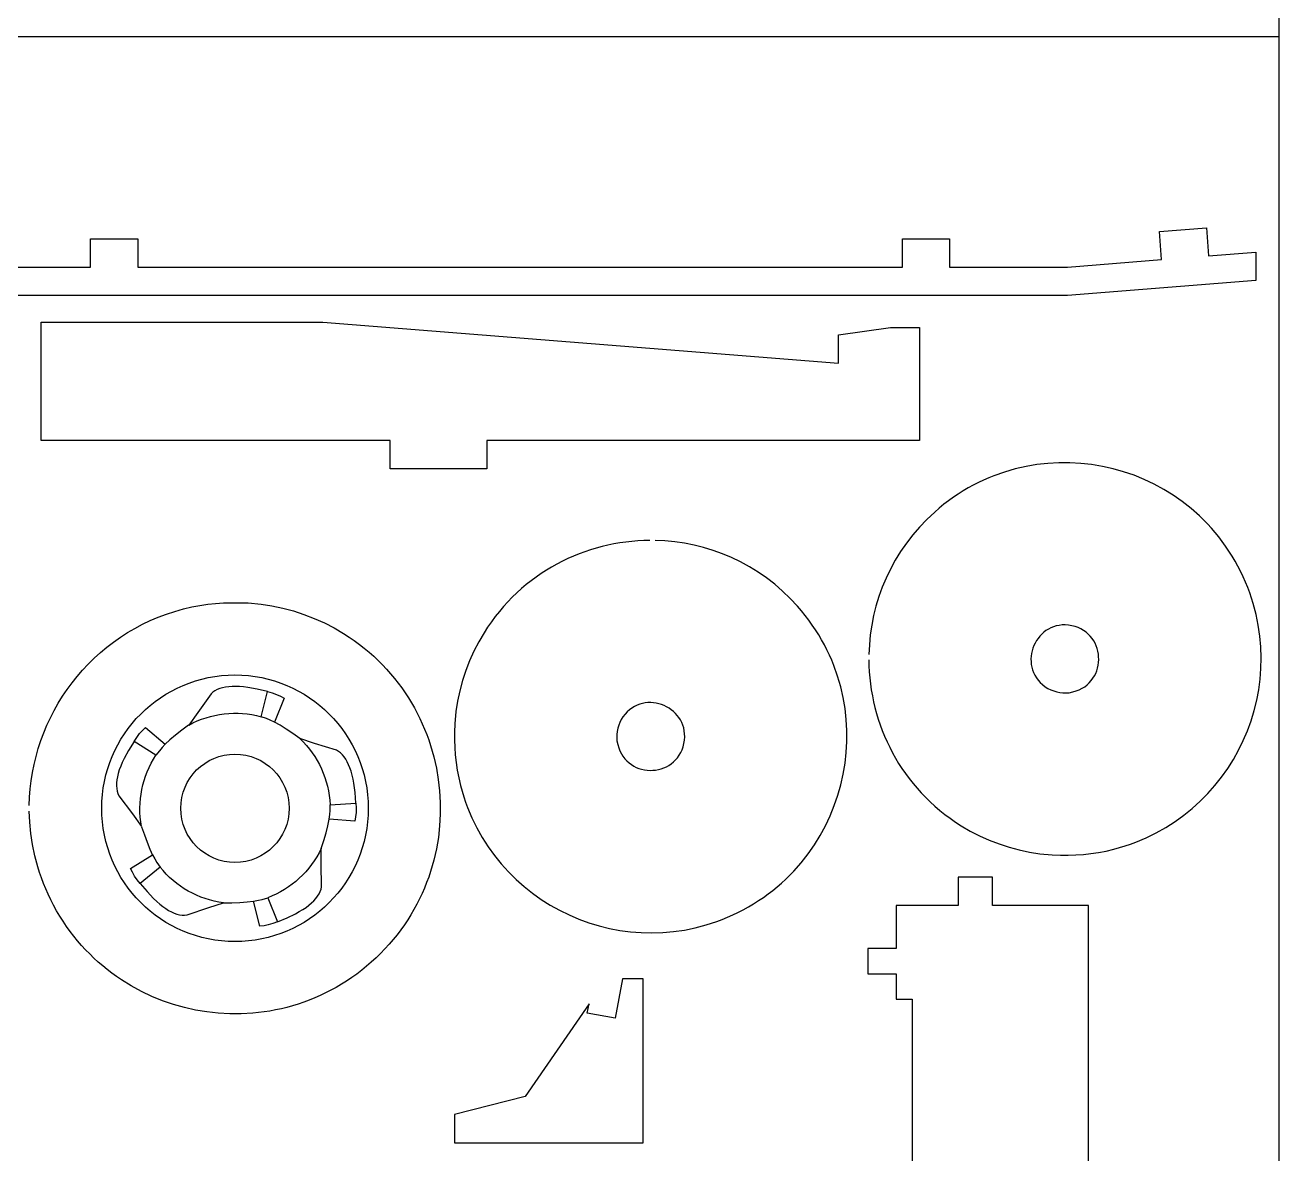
# Model space of a CAD drawing. Extents: x 279 to 859, y 491 to 871.
# Drawn here: x 744.2 to 858.6, y 579.2 to 682.1 of the extents above; entities that cross this region are included whole.
import ezdxf

# ---------------------------------------------------------------- set-up
doc = ezdxf.new("R2010")
doc.units = 0
doc.layers.get('0').update_dxf_attribs({"linetype": 'CONTINUOUS'})

msp = doc.modelspace()

# ---------------------------------------------------------------- linework, layer by layer
at = {"color": 7}
for p, q in [((858.559376, 871.005032), (858.559376, 491.005032)), ((858.559376, 681.005032), (278.559376, 681.005032))]:
    msp.add_line(p, q, dxfattribs=at)
at = {"color": 3}
for p, q in [((847.660514, 663.268607), (851.947114, 663.609107)), ((847.864914, 660.696507), (847.660514, 663.268607)), ((851.947114, 663.609107), (852.151514, 661.037007)), ((750.185614, 660.013107), (750.185614, 662.593407)), ((750.185614, 662.593407), (754.485714, 662.593407)), ((754.485714, 662.593407), (754.485714, 660.013107)), ((824.222914, 660.013107), (824.222914, 662.593407)), ((824.222914, 662.593407), (828.523014, 662.593407)), ((828.523014, 662.593407), (828.523014, 660.013107)), ((852.151514, 661.037007), (856.465214, 661.379807)), ((856.465214, 661.379807), (856.465214, 658.799707)), ((739.500614, 660.013107), (750.185614, 660.013107)), ((754.485714, 660.013107), (824.222914, 660.013107)), ((828.523014, 660.013107), (839.264414, 660.013107)), ((839.264414, 660.013107), (847.864914, 660.696507)), ((856.465214, 658.799707), (839.264414, 657.433107)), ((839.264414, 657.433107), (739.500614, 657.433107)), ((745.682591, 644.200015), (745.682591, 654.998015)), ((745.682591, 654.998015), (771.359891, 654.998015)), ((771.359891, 654.998015), (818.392291, 651.243415)), ((818.396291, 653.831115), (823.130991, 654.519215)), ((823.130991, 654.519215), (825.774691, 654.519215)), ((825.774691, 654.519215), (825.774691, 644.200015)), ((818.392291, 651.243415), (818.396291, 653.831115)), ((777.521091, 644.199815), (745.682591, 644.200015)), ((777.520991, 641.620115), (777.521091, 644.199815)), ((786.314491, 644.199815), (786.314391, 641.620115)), ((825.774691, 644.200015), (786.314491, 644.199815)), ((786.314391, 641.620115), (777.520991, 641.620115)), ((834.509836, 641.618502), (833.532397, 641.334635)), ((835.496874, 641.844608), (834.509836, 641.618502)), ((836.491002, 642.01345), (835.496874, 641.844608)), ((837.489711, 642.125527), (836.491002, 642.01345)), ((838.490493, 642.181337), (837.489711, 642.125527)), ((839.490839, 642.181379), (838.490493, 642.181337)), ((840.48824, 642.126151), (839.490839, 642.181379)), ((841.480189, 642.016151), (840.48824, 642.126151)), ((842.464175, 641.851879), (841.480189, 642.016151)), ((843.437691, 641.633831), (842.464175, 641.851879)), ((844.398229, 641.362508), (843.437691, 641.633831)), ((831.147257, 640.368988), (830.682759, 640.131478)), ((831.61635, 640.591621), (831.147257, 640.368988)), ((832.089724, 640.79944), (831.61635, 640.591621)), ((832.567065, 640.992507), (832.089724, 640.79944)), ((833.532397, 641.334635), (832.567065, 640.992507)), ((845.343278, 641.038406), (844.398229, 641.362508)), ((846.270331, 640.662025), (845.343278, 641.038406)), ((847.17688, 640.233863), (846.270331, 640.662025)), ((829.319968, 639.329066), (828.876985, 639.031426)), ((829.768801, 639.611579), (829.319968, 639.329066)), ((830.223169, 639.879029), (829.768801, 639.611579)), ((830.682759, 640.131478), (830.223169, 639.879029)), ((848.060414, 639.754418), (847.17688, 640.233863)), ((848.918427, 639.224189), (848.060414, 639.754418)), ((849.748408, 638.643674), (848.918427, 639.224189)), ((828.009819, 638.390522), (827.586264, 638.047131)), ((828.440164, 638.718599), (828.009819, 638.390522)), ((828.876985, 639.031426), (828.440164, 638.718599)), ((850.54785, 638.013371), (849.748408, 638.643674)), ((826.455105, 637.01907), (825.786356, 636.322376)), ((827.169813, 637.688366), (826.455105, 637.01907)), ((827.586264, 638.047131), (827.169813, 637.688366)), ((851.314244, 637.333779), (850.54785, 638.013371)), ((851.684264, 636.975656), (851.314244, 637.333779)), ((852.045081, 636.605397), (851.684264, 636.975656)), ((825.786356, 636.322376), (825.163419, 635.600093)), ((852.396382, 636.223065), (852.045081, 636.605397)), ((852.737853, 635.828722), (852.396382, 636.223065)), ((853.06918, 635.422431), (852.737853, 635.828722)), ((797.365127, 634.671403), (796.829965, 634.544512)), ((797.90355, 634.781937), (797.365127, 634.671403)), ((798.444807, 634.876079), (797.90355, 634.781937)), ((798.988476, 634.953792), (798.444807, 634.876079)), ((799.53413, 635.015043), (798.988476, 634.953792)), ((800.081347, 635.059796), (799.53413, 635.015043)), ((800.6297, 635.088016), (800.081347, 635.059796)), ((801.178766, 635.099668), (800.6297, 635.088016)), ((802.56902, 635.05493), (801.678766, 635.095868)), ((803.45721, 634.970115), (802.56902, 635.05493)), ((804.341528, 634.841275), (803.45721, 634.970115)), ((805.220163, 634.668262), (804.341528, 634.841275)), ((806.091307, 634.450926), (805.220163, 634.668262)), ((824.586144, 634.854032), (824.054382, 634.086001)), ((825.163419, 635.600093), (824.586144, 634.854032)), ((853.39005, 635.004253), (853.06918, 635.422431)), ((853.70015, 634.574251), (853.39005, 635.004253)), ((794.217905, 633.665919), (793.711216, 633.441619)), ((794.730402, 633.874072), (794.217905, 633.665919)), ((795.248281, 634.066043), (794.730402, 633.874072)), ((795.771117, 634.241797), (795.248281, 634.066043)), ((796.298487, 634.401298), (795.771117, 634.241797)), ((796.829965, 634.544512), (796.298487, 634.401298)), ((806.95315, 634.189118), (806.091307, 634.450926)), ((807.803881, 633.88269), (806.95315, 634.189118)), ((808.641691, 633.531493), (807.803881, 633.88269)), ((809.464772, 633.135378), (808.641691, 633.531493)), ((824.054382, 634.086001), (823.567985, 633.297811)), ((853.999165, 634.132488), (853.70015, 634.574251)), ((854.286783, 633.679026), (853.999165, 634.132488)), ((854.562689, 633.213927), (854.286783, 633.679026)), ((791.751013, 632.38365), (791.279724, 632.079141)), ((792.230231, 632.672187), (791.751013, 632.38365)), ((792.716954, 632.944718), (792.230231, 632.672187)), ((793.210757, 633.201207), (792.716954, 632.944718)), ((793.711216, 633.441619), (793.210757, 633.201207)), ((810.271311, 632.694196), (809.464772, 633.135378)), ((811.059501, 632.207799), (810.271311, 632.694196)), ((823.126803, 632.491271), (822.730688, 631.668191)), ((823.567985, 633.297811), (823.126803, 632.491271)), ((854.82657, 632.737253), (854.562689, 633.213927)), ((855.078113, 632.249066), (854.82657, 632.737253)), ((790.362632, 631.422348), (789.917677, 631.070135)), ((790.816789, 631.758695), (790.362632, 631.422348)), ((791.279724, 632.079141), (790.816789, 631.758695)), ((811.827532, 631.676037), (811.059501, 632.207799)), ((812.573594, 631.098762), (811.827532, 631.676037)), ((822.730688, 631.668191), (822.379491, 630.830381)), ((855.306836, 631.771238), (855.078113, 632.249066)), ((855.520035, 631.290526), (855.306836, 631.771238)), ((855.717833, 630.807195), (855.520035, 631.290526)), ((789.057074, 630.318249), (788.642275, 629.918647)), ((789.48235, 630.70209), (789.057074, 630.318249)), ((789.917677, 631.070135), (789.48235, 630.70209)), ((813.295876, 630.475824), (812.573594, 631.098762)), ((813.99257, 629.807076), (813.295876, 630.475824)), ((822.379491, 630.830381), (822.073063, 629.979649)), ((855.90035, 630.321512), (855.717833, 630.807195)), ((856.220034, 629.344157), (855.90035, 630.321512)), ((758.662841, 628.853336), (759.418815, 629.031377)), ((759.418815, 629.031377), (760.153147, 629.171751)), ((760.153147, 629.171751), (760.873838, 629.277724)), ((760.873838, 629.277724), (761.588891, 629.352561)), ((761.588891, 629.352561), (762.306306, 629.399525)), ((762.306306, 629.399525), (763.034084, 629.421882)), ((763.034084, 629.421882), (763.780229, 629.422898)), ((763.780229, 629.422898), (764.552741, 629.405836)), ((764.552741, 629.405836), (765.736841, 629.293036)), ((765.736841, 629.293036), (766.729887, 629.139116)), ((766.729887, 629.139116), (767.714327, 628.931026)), ((767.714327, 628.931026), (768.687007, 628.669916)), ((787.845802, 629.0723), (787.464978, 628.625625)), ((788.238376, 629.503319), (787.845802, 629.0723)), ((788.642275, 629.918647), (788.238376, 629.503319)), ((814.661866, 629.092368), (813.99257, 629.807076)), ((815.020632, 628.675917), (814.661866, 629.092368)), ((821.811255, 629.117807), (821.593919, 628.246663)), ((822.073063, 629.979649), (821.811255, 629.117807)), ((856.480066, 628.360592), (856.220034, 629.344157)), ((754.912467, 627.449791), (755.624269, 627.788714)), ((755.624269, 627.788714), (756.35562, 628.099431)), ((756.35562, 628.099431), (757.106109, 628.381041)), ((757.106109, 628.381041), (757.87532, 628.632643)), ((757.87532, 628.632643), (758.662841, 628.853336)), ((768.687007, 628.669916), (769.644778, 628.356936)), ((769.644778, 628.356936), (770.584488, 627.993237)), ((770.584488, 627.993237), (771.502986, 627.57997)), ((787.096327, 628.163329), (786.740276, 627.685448)), ((787.464978, 628.625625), (787.096327, 628.163329)), ((815.364022, 628.252362), (815.020632, 628.675917)), ((815.692099, 627.822017), (815.364022, 628.252362)), ((816.004927, 627.385196), (815.692099, 627.822017)), ((821.593919, 628.246663), (821.420906, 627.368027)), ((856.681425, 627.372948), (856.480066, 628.360592)), ((752.898502, 626.272798), (753.54917, 626.690932)), ((753.54917, 626.690932), (754.22063, 627.083563)), ((754.22063, 627.083563), (754.912467, 627.449791)), ((771.502986, 627.57997), (772.397121, 627.118286)), ((772.397121, 627.118286), (773.263741, 626.609336)), ((786.067666, 626.683068), (785.58203, 625.855812)), ((786.397247, 627.192016), (786.067666, 626.683068)), ((786.740276, 627.685448), (786.397247, 627.192016)), ((816.302566, 626.942213), (816.004927, 627.385196)), ((816.585079, 626.49338), (816.302566, 626.942213)), ((821.420906, 627.368027), (821.292066, 626.48371)), ((856.82509, 626.383356), (856.681425, 627.372948)), ((751.661193, 625.363629), (752.269038, 625.830063)), ((752.269038, 625.830063), (752.898502, 626.272798)), ((773.263741, 626.609336), (773.754709, 626.292331)), ((773.754709, 626.292331), (774.231931, 625.963381)), ((774.231931, 625.963381), (774.69538, 625.622833)), ((774.69538, 625.622833), (775.145026, 625.271032)), ((785.58203, 625.855812), (785.14144, 625.002343)), ((816.852529, 626.039012), (816.585079, 626.49338)), ((817.104978, 625.579422), (816.852529, 626.039012)), ((817.342488, 625.114924), (817.104978, 625.579422)), ((821.207251, 625.595519), (821.166313, 624.705266)), ((821.292066, 626.48371), (821.207251, 625.595519)), ((856.912037, 625.393948), (856.82509, 626.383356)), ((749.971506, 623.831136), (750.512014, 624.363264)), ((750.512014, 624.363264), (751.07538, 624.874395)), ((751.07538, 624.874395), (751.661193, 625.363629)), ((775.145026, 625.271032), (775.580842, 624.908324)), ((775.580842, 624.908324), (776.002798, 624.535054)), ((776.002798, 624.535054), (776.410866, 624.151569)), ((785.14144, 625.002343), (784.74701, 624.125662)), ((817.565121, 624.645831), (817.342488, 625.114924)), ((817.77294, 624.172457), (817.565121, 624.645831)), ((856.943247, 624.406855), (856.912037, 625.393948)), ((856.919697, 623.424208), (856.943247, 624.406855)), ((748.960725, 622.707496), (749.454272, 623.278913)), ((749.454272, 623.278913), (749.971506, 623.831136)), ((776.410866, 624.151569), (776.805018, 623.758215)), ((776.805018, 623.758215), (777.185225, 623.355337)), ((777.185225, 623.355337), (777.551459, 622.943281)), ((784.399854, 623.228768), (784.101087, 622.314662)), ((784.74701, 624.125662), (784.399854, 623.228768)), ((817.966008, 623.695115), (817.77294, 624.172457)), ((818.308135, 622.729784), (817.966008, 623.695115)), ((821.162513, 624.205266), (821.174165, 623.6562)), ((821.174165, 623.6562), (821.202385, 623.107846)), ((856.842366, 622.448139), (856.919697, 623.424208)), ((748.046346, 621.510684), (748.491278, 622.117786)), ((748.491278, 622.117786), (748.960725, 622.707496)), ((777.551459, 622.943281), (777.903692, 622.522392)), ((777.903692, 622.522392), (778.241894, 622.093018)), ((778.241894, 622.093018), (778.566037, 621.655504)), ((784.101087, 622.314662), (783.851824, 621.386343)), ((818.592002, 621.752345), (818.308135, 622.729784)), ((821.202385, 623.107846), (821.247138, 622.56063)), ((821.247138, 622.56063), (821.308389, 622.014975)), ((856.712232, 621.480779), (856.842366, 622.448139)), ((747.626341, 620.887091), (748.046346, 621.510684)), ((778.566037, 621.655504), (778.876093, 621.210194)), ((778.876093, 621.210194), (779.172033, 620.757437)), ((783.851824, 621.386343), (783.653179, 620.446812)), ((818.818108, 620.765307), (818.592002, 621.752345)), ((821.308389, 622.014975), (821.386102, 621.471307)), ((821.386102, 621.471307), (821.480244, 620.93005)), ((821.480244, 620.93005), (821.590777, 620.391627)), ((856.530273, 620.524258), (856.712232, 621.480779)), ((746.862769, 619.594039), (747.231678, 620.247909)), ((747.231678, 620.247909), (747.626341, 620.887091)), ((779.172033, 620.757437), (779.45383, 620.297576)), ((779.45383, 620.297576), (779.721453, 619.830959)), ((779.721453, 619.830959), (779.974876, 619.35793)), ((783.653179, 620.446812), (783.506266, 619.499068)), ((818.98695, 619.771179), (818.818108, 620.765307)), ((819.099027, 618.77247), (818.98695, 619.771179)), ((821.590777, 620.391627), (821.717669, 619.856465)), ((821.717669, 619.856465), (821.860883, 619.324986)), ((856.297469, 619.580709), (856.530273, 620.524258)), ((746.203873, 618.245838), (746.52003, 618.926381)), ((746.52003, 618.926381), (746.862769, 619.594039)), ((779.974876, 619.35793), (780.214069, 618.878836)), ((780.214069, 618.878836), (780.439004, 618.394023)), ((783.506266, 619.499068), (783.398866, 618.368868)), ((819.154837, 617.771688), (819.099027, 618.77247)), ((821.860883, 619.324986), (822.020384, 618.797617)), ((822.020384, 618.797617), (822.196138, 618.27478)), ((855.683235, 617.741051), (856.014796, 618.652263)), ((856.014796, 618.652263), (856.297469, 619.580709)), ((745.652961, 616.849698), (745.914712, 617.55331)), ((745.914712, 617.55331), (746.203873, 618.245838)), ((780.439004, 618.394023), (780.649652, 617.903836)), ((780.649652, 617.903836), (780.845986, 617.408621)), ((783.398866, 618.368868), (783.382591, 617.631588)), ((783.382591, 617.631588), (783.383548, 616.91946)), ((819.154879, 616.771342), (819.154837, 617.771688)), ((822.196138, 618.27478), (822.388109, 617.756902)), ((822.388109, 617.756902), (822.596262, 617.244405)), ((855.303763, 616.849204), (855.683235, 617.741051)), ((745.419033, 616.135904), (745.652961, 616.849698)), ((780.845986, 617.408621), (781.027976, 616.908725)), ((781.027976, 616.908725), (781.195594, 616.404492)), ((781.195594, 616.404492), (781.4876, 615.384402)), ((783.383548, 616.91946), (783.404857, 616.224852)), ((819.099651, 615.773941), (819.154879, 616.771342)), ((822.596262, 617.244405), (822.820562, 616.737715)), ((822.820562, 616.737715), (823.060974, 616.237257)), ((854.877358, 615.978853), (855.303763, 616.849204)), ((745.036303, 614.681373), (745.213343, 615.412829)), ((745.213343, 615.412829), (745.419033, 616.135904)), ((781.4876, 615.384402), (781.721776, 614.351118)), ((783.404857, 616.224852), (783.449641, 615.540131)), ((783.449641, 615.540131), (783.521023, 614.857664)), ((818.989652, 614.781992), (819.099651, 615.773941)), ((823.060974, 616.237257), (823.317463, 615.743454)), ((823.317463, 615.743454), (823.589993, 615.256731)), ((823.589993, 615.256731), (823.878531, 614.777513)), ((854.404999, 615.132131), (854.877358, 615.978853)), ((744.888327, 613.942439), (745.036303, 614.681373)), ((781.721776, 614.351118), (781.897895, 613.307407)), ((783.521023, 614.857664), (783.622123, 614.16982)), ((783.622123, 614.16982), (783.756063, 613.468965)), ((818.825379, 613.798006), (818.989652, 614.781992)), ((823.878531, 614.777513), (824.18304, 614.306224)), ((824.18304, 614.306224), (824.503485, 613.843289)), ((853.326333, 613.518095), (853.887665, 614.311167)), ((853.887665, 614.311167), (854.404999, 615.132131)), ((744.681223, 612.445738), (744.769829, 613.196927)), ((744.769829, 613.196927), (744.888327, 613.942439)), ((781.897895, 613.307407), (782.015728, 612.256036)), ((783.756063, 613.468965), (783.925966, 612.747468)), ((818.607332, 612.824489), (818.825379, 613.798006)), ((824.503485, 613.843289), (824.839832, 613.389132)), ((824.839832, 613.389132), (825.192046, 612.944177)), ((825.192046, 612.944177), (825.560091, 612.50885)), ((852.721983, 612.755043), (853.326333, 613.518095)), ((744.622922, 611.689774), (744.681223, 612.445738)), ((782.015728, 612.256036), (782.075048, 611.19977)), ((783.925966, 612.747468), (784.065223, 612.237006)), ((784.065223, 612.237006), (784.218113, 611.734486)), ((818.011907, 610.918903), (818.336008, 611.863952)), ((818.336008, 611.863952), (818.607332, 612.824489)), ((825.560091, 612.50885), (825.943931, 612.083574)), ((825.943931, 612.083574), (826.343534, 611.668774)), ((851.38814, 611.327532), (852.075592, 612.024145)), ((852.075592, 612.024145), (852.721983, 612.755043)), ((744.595341, 610.929936), (744.622922, 611.689774)), ((782.075048, 611.19977), (782.075628, 610.141378)), ((784.218113, 611.734486), (784.384369, 611.24003)), ((784.384369, 611.24003), (784.563726, 610.75376)), ((784.563726, 610.75376), (784.960673, 609.806269)), ((817.635526, 609.99185), (818.011907, 610.918903)), ((826.343534, 611.668774), (826.758862, 611.264875)), ((826.758862, 611.264875), (827.189881, 610.872302)), ((827.189881, 610.872302), (827.636556, 610.491477)), ((849.893962, 610.045682), (850.660603, 610.667333)), ((850.660603, 610.667333), (851.38814, 611.327532)), ((744.633303, 609.412301), (744.594141, 610.429936)), ((782.075628, 610.141378), (782.017238, 609.083625)), ((784.960673, 609.806269), (785.406823, 608.89299)), ((817.207364, 609.085301), (817.635526, 609.99185)), ((827.636556, 610.491477), (828.098851, 610.122827)), ((828.098851, 610.122827), (828.576733, 609.766776)), ((828.576733, 609.766776), (829.070165, 609.423747)), ((849.089194, 609.464709), (849.893962, 610.045682)), ((744.729086, 608.392564), (744.633303, 609.412301)), ((744.882462, 607.37285), (744.729086, 608.392564)), ((782.017238, 609.083625), (781.899652, 608.029279)), ((785.406823, 608.89299), (785.900046, 608.014904)), ((816.727919, 608.201767), (817.207364, 609.085301)), ((829.070165, 609.423747), (829.579113, 609.094166)), ((829.579113, 609.094166), (830.406369, 608.60853)), ((830.406369, 608.60853), (831.259838, 608.16794)), ((846.455912, 607.987172), (847.36919, 608.433323)), ((847.36919, 608.433323), (848.247277, 608.926546)), ((848.247277, 608.926546), (849.089194, 609.464709)), ((745.094403, 606.355286), (744.882462, 607.37285)), ((781.818589, 607.504248), (781.722641, 606.981106)), ((781.899652, 608.029279), (781.818589, 607.504248)), ((785.900046, 608.014904), (786.438209, 607.172987)), ((815.617174, 606.513773), (816.197689, 607.343754)), ((816.197689, 607.343754), (816.727919, 608.201767)), ((831.259838, 608.16794), (832.136519, 607.773509)), ((832.136519, 607.773509), (833.033413, 607.426354)), ((833.033413, 607.426354), (833.947519, 607.127587)), ((844.025175, 607.091723), (844.527695, 607.244613)), ((844.527695, 607.244613), (845.022151, 607.410869)), ((845.022151, 607.410869), (845.508421, 607.590225)), ((845.508421, 607.590225), (846.455912, 607.987172)), ((745.36588, 605.341996), (745.094403, 606.355286)), ((781.61178, 606.460199), (781.485978, 605.941873)), ((781.722641, 606.981106), (781.61178, 606.460199)), ((786.438209, 607.172987), (787.019182, 606.368219)), ((787.019182, 606.368219), (787.640834, 605.601578)), ((814.986872, 605.714331), (815.617174, 606.513773)), ((833.947519, 607.127587), (834.875838, 606.878324)), ((834.875838, 606.878324), (835.815369, 606.679679)), ((835.815369, 606.679679), (836.763113, 606.532766)), ((836.763113, 606.532766), (837.893313, 606.425366)), ((837.893313, 606.425366), (838.630593, 606.409091)), ((838.630593, 606.409091), (839.342721, 606.410047)), ((839.342721, 606.410047), (840.037329, 606.431357)), ((840.037329, 606.431357), (840.72205, 606.476141)), ((840.72205, 606.476141), (841.404517, 606.547522)), ((841.404517, 606.547522), (842.092361, 606.648622)), ((842.092361, 606.648622), (842.793216, 606.782563)), ((842.793216, 606.782563), (843.514713, 606.952466)), ((843.514713, 606.952466), (844.025175, 607.091723)), ((745.524248, 604.837619), (745.36588, 605.341996)), ((781.189434, 604.914347), (781.018636, 604.405839)), ((781.345205, 605.426474), (781.189434, 604.914347)), ((781.485978, 605.941873), (781.345205, 605.426474)), ((787.640834, 605.601578), (788.301032, 604.874041)), ((813.949156, 604.577917), (814.30728, 604.947937)), ((814.30728, 604.947937), (814.986872, 605.714331)), ((745.697864, 604.335107), (745.524248, 604.837619)), ((745.88685, 603.834728), (745.697864, 604.335107)), ((746.091327, 603.336745), (745.88685, 603.834728)), ((780.832783, 603.901295), (780.631845, 603.401061)), ((781.018636, 604.405839), (780.832783, 603.901295)), ((788.301032, 604.874041), (788.997646, 604.186588)), ((788.997646, 604.186588), (789.728544, 603.540198)), ((812.802222, 603.524328), (813.196565, 603.865799)), ((813.196565, 603.865799), (813.578897, 604.2171)), ((813.578897, 604.2171), (813.949156, 604.577917)), ((832.424391, 604.397781), (829.295291, 604.397781)), ((829.295291, 604.397781), (829.295291, 601.817481)), ((832.424391, 601.817481), (832.424391, 604.397781)), ((746.311417, 602.841426), (746.091327, 603.336745)), ((746.547241, 602.349036), (746.311417, 602.841426)), ((780.415796, 602.905483), (780.184605, 602.414907)), ((780.631845, 603.401061), (780.415796, 602.905483)), ((789.728544, 603.540198), (790.491595, 602.935847)), ((790.491595, 602.935847), (791.284668, 602.374516)), ((811.547752, 602.562031), (811.977753, 602.87213)), ((811.977753, 602.87213), (812.395931, 603.193001)), ((812.395931, 603.193001), (812.802222, 603.524328)), ((746.810788, 601.837531), (746.547241, 602.349036)), ((747.087263, 601.338089), (746.810788, 601.837531)), ((779.938244, 601.929678), (779.676686, 601.450143)), ((780.184605, 602.414907), (779.938244, 601.929678)), ((791.284668, 602.374516), (792.105631, 601.857182)), ((792.105631, 601.857182), (792.952354, 601.384823)), ((809.710753, 601.435611), (810.187427, 601.699492)), ((810.187427, 601.699492), (810.652526, 601.975398)), ((810.652526, 601.975398), (811.105989, 602.263015)), ((811.105989, 602.263015), (811.547752, 602.562031)), ((829.295291, 601.817481), (823.663091, 601.817481)), ((823.663091, 601.817481), (823.663091, 597.900581)), ((841.185391, 601.817481), (832.424391, 601.817481)), ((841.185391, 574.859981), (841.185391, 601.817481)), ((747.376338, 600.850774), (747.087263, 601.338089)), ((747.677684, 600.375652), (747.376338, 600.850774)), ((747.990973, 599.912788), (747.677684, 600.375652)), ((779.107862, 600.509536), (778.80054, 600.049156)), ((779.399902, 600.976647), (779.107862, 600.509536)), ((779.676686, 601.450143), (779.399902, 600.976647)), ((792.952354, 601.384823), (793.822704, 600.958418)), ((793.822704, 600.958418), (794.714551, 600.578946)), ((794.714551, 600.578946), (795.625763, 600.247384)), ((806.317658, 600.042147), (807.295013, 600.361831)), ((807.295013, 600.361831), (807.780695, 600.544348)), ((807.780695, 600.544348), (808.264026, 600.742145)), ((808.264026, 600.742145), (808.744738, 600.955345)), ((808.744738, 600.955345), (809.222566, 601.184068)), ((809.222566, 601.184068), (809.710753, 601.435611)), ((748.315876, 599.462248), (747.990973, 599.912788)), ((748.652064, 599.024097), (748.315876, 599.462248)), ((778.477905, 599.595853), (778.13993, 599.149973)), ((778.80054, 600.049156), (778.477905, 599.595853)), ((795.625763, 600.247384), (796.55421, 599.964712)), ((796.55421, 599.964712), (797.497758, 599.731908)), ((797.497758, 599.731908), (798.454279, 599.549949)), ((798.454279, 599.549949), (799.421639, 599.419815)), ((799.421639, 599.419815), (800.397709, 599.342484)), ((800.397709, 599.342484), (801.380356, 599.318934)), ((801.380356, 599.318934), (802.367449, 599.350143)), ((802.367449, 599.350143), (803.356857, 599.437091)), ((803.356857, 599.437091), (804.346448, 599.580755)), ((804.346448, 599.580755), (805.334092, 599.782115)), ((805.334092, 599.782115), (806.317658, 600.042147)), ((748.999209, 598.598399), (748.652064, 599.024097)), ((749.356983, 598.185221), (748.999209, 598.598399)), ((749.725056, 597.784627), (749.356983, 598.185221)), ((777.417846, 598.281864), (777.03368, 597.860327)), ((777.786587, 598.711861), (777.417846, 598.281864)), ((778.13993, 599.149973), (777.786587, 598.711861)), ((750.103101, 597.396683), (749.725056, 597.784627)), ((750.490788, 597.021454), (750.103101, 597.396683)), ((750.887789, 596.659006), (750.490788, 597.021454)), ((776.218955, 597.044017), (775.788341, 596.649936)), ((776.634059, 597.447596), (776.218955, 597.044017)), ((777.03368, 597.860327), (776.634059, 597.447596)), ((823.663091, 597.900581), (821.082591, 597.900581)), ((821.082591, 597.900581), (821.082591, 595.595681)), ((751.293775, 596.309403), (750.887789, 596.659006)), ((751.708419, 595.972711), (751.293775, 596.309403)), ((752.131391, 595.648995), (751.708419, 595.972711)), ((774.908214, 595.914244), (774.457316, 595.570497)), ((775.351999, 596.274035), (774.908214, 595.914244)), ((775.788341, 596.649936), (775.351999, 596.274035)), ((752.562362, 595.33832), (752.131391, 595.648995)), ((753.001005, 595.040753), (752.562362, 595.33832)), ((753.899991, 594.485198), (753.001005, 595.040753)), ((773.06522, 594.634868), (772.589151, 594.354644)), ((773.53549, 594.930874), (773.06522, 594.634868)), ((773.999631, 595.242729), (773.53549, 594.930874)), ((774.457316, 595.570497), (773.999631, 595.242729)), ((798.700591, 595.137007), (798.019491, 591.532407)), ((800.582691, 595.137007), (798.700591, 595.137007)), ((800.582691, 580.172907), (800.582691, 595.137007)), ((821.082591, 595.595681), (823.663091, 595.595681)), ((823.663091, 595.595681), (823.663091, 593.290681)), ((754.825718, 593.982854), (753.899991, 594.485198)), ((755.775559, 593.534242), (754.825718, 593.982854)), ((756.746886, 593.139885), (755.775559, 593.534242)), ((771.129428, 593.608017), (770.633444, 593.390272)), ((771.620926, 593.841284), (771.129428, 593.608017)), ((772.107609, 594.090138), (771.620926, 593.841284)), ((772.589151, 594.354644), (772.107609, 594.090138)), ((757.737069, 592.800304), (756.746886, 593.139885)), ((758.74348, 592.516022), (757.737069, 592.800304)), ((759.763491, 592.287561), (758.74348, 592.516022)), ((767.581743, 592.406104), (767.06356, 592.295183)), ((768.097741, 592.532089), (767.581743, 592.406104)), ((768.611224, 592.673204), (768.097741, 592.532089)), ((769.121865, 592.829515), (768.611224, 592.673204)), ((769.629334, 593.001086), (769.121865, 592.829515)), ((770.133303, 593.187983), (769.629334, 593.001086)), ((770.633444, 593.390272), (770.133303, 593.187983)), ((795.643991, 592.856507), (789.832591, 584.403407)), ((795.484191, 592.011407), (795.643991, 592.856507)), ((823.663091, 593.290681), (825.118791, 593.290681)), ((825.118791, 593.290681), (825.118791, 574.859981)), ((760.794473, 592.115443), (759.763491, 592.287561)), ((761.833797, 592.00019), (760.794473, 592.115443)), ((762.878835, 591.942325), (761.833797, 592.00019)), ((763.926959, 591.94237), (762.878835, 591.942325)), ((764.975541, 592.000846), (763.926959, 591.94237)), ((766.02195, 592.118277), (764.975541, 592.000846)), ((766.543519, 592.199263), (766.02195, 592.118277)), ((767.06356, 592.295183), (766.543519, 592.199263)), ((798.019491, 591.532407), (795.484191, 592.011407)), ((789.832591, 584.403407), (783.382591, 582.752107)), ((783.382591, 582.752107), (783.382591, 580.172107)), ((783.382591, 580.172107), (800.582691, 580.172907))]:
    msp.add_line(p, q, dxfattribs=at)
at = {"color": 5}
for p, q in [((837.114777, 626.720404), (836.927029, 626.551478)), ((837.316526, 626.873668), (837.114777, 626.720404)), ((837.531692, 627.009924), (837.316526, 626.873668)), ((837.759695, 627.12783), (837.531692, 627.009924)), ((837.999952, 627.22604), (837.759695, 627.12783)), ((838.25188, 627.303213), (837.999952, 627.22604)), ((838.514897, 627.358003), (838.25188, 627.303213)), ((838.788421, 627.389067), (838.514897, 627.358003)), ((839.07187, 627.395062), (838.788421, 627.389067)), ((839.364661, 627.374643), (839.07187, 627.395062)), ((839.666213, 627.326466), (839.364661, 627.374643)), ((839.96606, 627.251203), (839.666213, 627.326466)), ((840.246698, 627.152919), (839.96606, 627.251203)), ((840.508069, 627.033172), (840.246698, 627.152919)), ((840.75011, 626.893517), (840.508069, 627.033172)), ((840.972764, 626.73551), (840.75011, 626.893517)), ((841.175969, 626.560708), (840.972764, 626.73551)), ((836.218675, 625.518929), (836.127158, 625.284242)), ((836.327687, 625.746015), (836.218675, 625.518929)), ((836.45361, 625.964156), (836.327687, 625.746015)), ((836.595863, 626.17201), (836.45361, 625.964156)), ((836.753864, 626.368232), (836.595863, 626.17201)), ((836.927029, 626.551478), (836.753864, 626.368232)), ((841.359666, 626.370668), (841.175969, 626.560708)), ((841.523794, 626.166944), (841.359666, 626.370668)), ((841.668294, 625.951095), (841.523794, 626.166944)), ((841.793106, 625.724675), (841.668294, 625.951095)), ((841.898169, 625.489242), (841.793106, 625.724675)), ((841.983424, 625.246352), (841.898169, 625.489242)), ((835.963391, 624.548018), (835.947673, 624.296368)), ((835.998933, 624.797443), (835.963391, 624.548018)), ((836.053716, 625.043299), (835.998933, 624.797443)), ((836.127158, 625.284242), (836.053716, 625.043299)), ((842.048811, 624.99756), (841.983424, 625.246352)), ((842.09427, 624.744424), (842.048811, 624.99756)), ((842.119741, 624.488499), (842.09427, 624.744424)), ((842.125163, 624.231341), (842.119741, 624.488499)), ((835.947673, 624.296368), (835.952359, 624.043836)), ((835.952359, 624.043836), (835.978033, 623.791766)), ((835.978033, 623.791766), (836.025277, 623.541502)), ((836.025277, 623.541502), (836.094673, 623.294388)), ((836.094673, 623.294388), (836.186803, 623.051768)), ((841.849451, 622.981541), (841.94517, 623.221515)), ((841.94517, 623.221515), (842.02054, 623.468039)), ((842.02054, 623.468039), (842.075623, 623.719555)), ((842.075623, 623.719555), (842.110477, 623.974508)), ((842.110477, 623.974508), (842.125163, 624.231341)), ((836.186803, 623.051768), (836.30225, 622.814985)), ((836.30225, 622.814985), (836.441596, 622.585384)), ((836.441596, 622.585384), (836.605423, 622.364308)), ((836.605423, 622.364308), (836.794313, 622.1531)), ((836.794313, 622.1531), (837.008849, 621.953105)), ((841.063536, 621.934377), (841.261895, 622.118261)), ((841.261895, 622.118261), (841.439606, 622.316476)), ((841.439606, 622.316476), (841.596729, 622.527465)), ((841.596729, 622.527465), (841.733324, 622.749672)), ((841.733324, 622.749672), (841.849451, 622.981541)), ((761.173541, 621.110736), (759.971566, 619.412211)), ((761.341844, 621.258026), (761.173541, 621.110736)), ((761.53048, 621.387372), (761.341844, 621.258026)), ((761.739449, 621.498774), (761.53048, 621.387372)), ((761.96875, 621.592229), (761.739449, 621.498774)), ((762.218385, 621.667739), (761.96875, 621.592229)), ((762.488353, 621.725302), (762.218385, 621.667739)), ((762.778655, 621.764918), (762.488353, 621.725302)), ((763.089291, 621.786586), (762.778655, 621.764918)), ((763.420261, 621.790305), (763.089291, 621.786586)), ((763.771566, 621.776075), (763.420261, 621.790305)), ((764.143206, 621.743896), (763.771566, 621.776075)), ((764.535181, 621.693767), (764.143206, 621.743896)), ((765.380139, 621.539655), (764.535181, 621.693767)), ((766.306441, 621.313736), (765.380139, 621.539655)), ((765.733341, 619.026636), (766.306441, 621.313736)), ((837.008849, 621.953105), (837.249613, 621.765666)), ((837.249613, 621.765666), (837.496499, 621.607722)), ((837.496499, 621.607722), (837.753469, 621.476777)), ((837.753469, 621.476777), (838.01926, 621.372136)), ((838.01926, 621.372136), (838.292613, 621.293104)), ((838.292613, 621.293104), (838.572265, 621.238986)), ((838.572265, 621.238986), (838.856956, 621.209087)), ((838.856956, 621.209087), (839.145426, 621.202712)), ((839.145426, 621.202712), (839.436413, 621.219166)), ((839.436413, 621.219166), (839.75992, 621.284385)), ((839.75992, 621.284385), (840.062419, 621.373272)), ((840.062419, 621.373272), (840.343971, 621.484271)), ((840.343971, 621.484271), (840.604634, 621.615825)), ((840.604634, 621.615825), (840.844469, 621.766379)), ((840.844469, 621.766379), (841.063536, 621.934377)), ((799.558884, 619.820585), (799.337808, 619.656758)), ((799.788486, 619.959931), (799.558884, 619.820585)), ((800.025268, 620.075378), (799.788486, 619.959931)), ((800.267889, 620.167508), (800.025268, 620.075378)), ((800.515002, 620.236904), (800.267889, 620.167508)), ((800.765266, 620.284148), (800.515002, 620.236904)), ((801.017336, 620.309822), (800.765266, 620.284148)), ((801.269868, 620.314508), (801.017336, 620.309822)), ((801.521518, 620.298789), (801.269868, 620.314508)), ((801.770943, 620.263247), (801.521518, 620.298789)), ((802.016799, 620.208465), (801.770943, 620.263247)), ((802.257743, 620.135023), (802.016799, 620.208465)), ((802.492429, 620.043506), (802.257743, 620.135023)), ((802.719515, 619.934494), (802.492429, 620.043506)), ((802.937657, 619.80857), (802.719515, 619.934494)), ((803.14551, 619.666317), (802.937657, 619.80857)), ((759.971566, 619.412211), (759.142941, 618.267636)), ((759.524647, 618.463991), (759.913802, 618.640875)), ((759.913802, 618.640875), (760.309672, 618.798208)), ((760.309672, 618.798208), (760.711524, 618.935904)), ((760.711524, 618.935904), (761.118623, 619.053883)), ((761.118623, 619.053883), (761.530238, 619.152061)), ((761.530238, 619.152061), (761.945634, 619.230356)), ((761.945634, 619.230356), (762.364078, 619.288686)), ((762.364078, 619.288686), (762.784837, 619.326966)), ((762.784837, 619.326966), (763.207176, 619.345116)), ((763.207176, 619.345116), (763.630363, 619.343052)), ((763.630363, 619.343052), (764.053664, 619.320692)), ((764.053664, 619.320692), (764.476346, 619.277953)), ((764.476346, 619.277953), (764.897675, 619.214752)), ((764.897675, 619.214752), (765.316918, 619.131007)), ((765.316918, 619.131007), (765.733341, 619.026636)), ((798.581223, 618.765681), (798.450277, 618.508712)), ((798.739166, 619.012568), (798.581223, 618.765681)), ((798.926605, 619.253332), (798.739166, 619.012568)), ((799.1266, 619.467868), (798.926605, 619.253332)), ((799.337808, 619.656758), (799.1266, 619.467868)), ((803.341732, 619.508317), (803.14551, 619.666317)), ((803.524978, 619.335152), (803.341732, 619.508317)), ((803.693905, 619.147404), (803.524978, 619.335152)), ((803.847168, 618.945655), (803.693905, 619.147404)), ((803.983424, 618.730488), (803.847168, 618.945655)), ((804.10133, 618.502486), (803.983424, 618.730488)), ((759.142941, 618.267636), (759.524647, 618.463991)), ((798.212486, 617.689916), (798.182587, 617.405224)), ((798.266604, 617.969568), (798.212486, 617.689916)), ((798.345636, 618.24292), (798.266604, 617.969568)), ((798.450277, 618.508712), (798.345636, 618.24292)), ((804.199541, 618.262229), (804.10133, 618.502486)), ((804.276713, 618.010301), (804.199541, 618.262229)), ((804.331503, 617.747284), (804.276713, 618.010301)), ((804.362568, 617.47376), (804.331503, 617.747284)), ((754.152241, 616.772436), (753.651052, 615.961325)), ((756.150041, 615.520636), (754.152241, 616.772436)), ((770.615203, 616.594836), (769.270741, 617.029236)), ((769.270741, 617.029236), (769.575363, 616.726804)), ((769.575363, 616.726804), (769.863788, 616.411294)), ((769.863788, 616.411294), (770.135708, 616.083375)), ((772.602041, 615.976536), (770.615203, 616.594836)), ((798.182587, 617.405224), (798.176212, 617.116755)), ((798.176212, 617.116755), (798.192666, 616.825768)), ((798.192666, 616.825768), (798.257885, 616.502261)), ((798.257885, 616.502261), (798.346772, 616.199762)), ((804.224703, 616.296121), (804.299966, 616.595968)), ((804.299966, 616.595968), (804.348143, 616.89752)), ((804.348143, 616.89752), (804.368562, 617.190311)), ((804.368562, 617.190311), (804.362568, 617.47376)), ((753.243309, 615.20537), (753.074479, 614.848076)), ((753.651052, 615.961325), (753.243309, 615.20537)), ((755.922104, 615.156863), (756.150041, 615.520636)), ((760.998635, 615.024476), (761.430672, 615.232579)), ((761.430672, 615.232579), (761.884757, 615.39876)), ((761.884757, 615.39876), (762.358403, 615.520536)), ((762.358403, 615.520536), (762.849126, 615.595422)), ((762.849126, 615.595422), (763.354441, 615.620936)), ((763.354441, 615.620936), (763.85972, 615.595418)), ((763.85972, 615.595418), (764.350413, 615.520523)), ((764.350413, 615.520523), (764.824034, 615.398735)), ((764.824034, 615.398735), (765.278099, 615.232537)), ((765.278099, 615.232537), (765.710121, 615.024415)), ((770.135708, 616.083375), (770.390817, 615.743717)), ((770.390817, 615.743717), (770.628808, 615.392989)), ((770.628808, 615.392989), (770.849374, 615.031861)), ((772.794155, 615.861982), (772.602041, 615.976536)), ((772.975473, 615.722547), (772.794155, 615.861982)), ((773.145996, 615.55823), (772.975473, 615.722547)), ((773.305727, 615.369029), (773.145996, 615.55823)), ((773.454666, 615.154945), (773.305727, 615.369029)), ((798.346772, 616.199762), (798.457771, 615.91821)), ((798.457771, 615.91821), (798.589325, 615.657547)), ((798.589325, 615.657547), (798.73988, 615.417712)), ((798.73988, 615.417712), (798.907877, 615.198645)), ((798.907877, 615.198645), (799.091761, 615.000285)), ((803.534208, 615.086212), (803.70901, 615.289417)), ((803.70901, 615.289417), (803.867017, 615.51207)), ((803.867017, 615.51207), (804.006672, 615.754112)), ((804.006672, 615.754112), (804.12642, 616.015482)), ((804.12642, 616.015482), (804.224703, 616.296121)), ((752.806895, 614.174859), (752.708141, 613.858936)), ((752.929007, 614.504573), (752.806895, 614.174859)), ((753.074479, 614.848076), (752.929007, 614.504573)), ((755.35138, 614.014121), (755.522626, 614.402884)), ((755.522626, 614.402884), (755.712917, 614.784038)), ((755.712917, 614.784038), (755.922104, 615.156863)), ((759.540675, 613.822498), (759.859666, 614.173461)), ((759.859666, 614.173461), (760.210646, 614.492433)), ((760.210646, 614.492433), (760.591131, 614.776932)), ((760.591131, 614.776932), (760.998635, 615.024476)), ((765.710121, 615.024415), (766.117615, 614.776853)), ((766.117615, 614.776853), (766.498096, 614.492336)), ((766.498096, 614.492336), (766.849078, 614.173348)), ((766.849078, 614.173348), (767.168077, 613.822374)), ((770.849374, 615.031861), (771.052208, 614.661004)), ((771.052208, 614.661004), (771.237003, 614.281086)), ((771.237003, 614.281086), (771.403453, 613.892777)), ((773.592816, 614.915977), (773.454666, 615.154945)), ((773.720178, 614.652124), (773.592816, 614.915977)), ((773.836753, 614.363386), (773.720178, 614.652124)), ((773.942544, 614.049761), (773.836753, 614.363386)), ((774.037551, 613.71125), (773.942544, 614.049761)), ((799.091761, 615.000285), (799.289976, 614.822574)), ((799.289976, 614.822574), (799.500965, 614.665451)), ((799.500965, 614.665451), (799.723172, 614.528857)), ((799.723172, 614.528857), (799.955041, 614.41273)), ((799.955041, 614.41273), (800.195015, 614.317011)), ((800.195015, 614.317011), (800.441539, 614.241641)), ((800.441539, 614.241641), (800.693055, 614.186558)), ((800.693055, 614.186558), (800.948008, 614.151704)), ((800.948008, 614.151704), (801.204841, 614.137018)), ((801.204841, 614.137018), (801.461999, 614.14244)), ((801.461999, 614.14244), (801.717924, 614.167911)), ((801.717924, 614.167911), (801.97106, 614.213369)), ((801.97106, 614.213369), (802.219852, 614.278756)), ((802.219852, 614.278756), (802.462743, 614.364012)), ((802.462743, 614.364012), (802.698176, 614.469075)), ((802.698176, 614.469075), (802.924595, 614.593887)), ((802.924595, 614.593887), (803.140445, 614.738387)), ((803.140445, 614.738387), (803.344168, 614.902515)), ((803.344168, 614.902515), (803.534208, 615.086212)), ((752.552023, 612.99391), (752.546697, 612.733151)), ((752.580706, 613.268461), (752.552023, 612.99391)), ((752.632745, 613.556803), (752.580706, 613.268461)), ((752.708141, 613.858936), (752.632745, 613.556803)), ((754.953377, 612.809401), (755.066608, 613.216658)), ((755.066608, 613.216658), (755.199325, 613.618472)), ((755.199325, 613.618472), (755.35138, 614.014121)), ((758.800497, 612.602504), (759.008605, 613.034537)), ((759.008605, 613.034537), (759.256159, 613.442029)), ((759.256159, 613.442029), (759.540675, 613.822498)), ((767.168077, 613.822374), (767.452606, 613.441897)), ((767.452606, 613.441897), (767.70018, 613.034404)), ((767.70018, 613.034404), (767.908314, 612.602378)), ((771.403453, 613.892777), (771.55125, 613.496747)), ((771.55125, 613.496747), (771.680087, 613.093667)), ((771.680087, 613.093667), (771.789658, 612.684204)), ((774.121777, 613.347852), (774.037551, 613.71125)), ((774.195224, 612.959567), (774.121777, 613.347852)), ((774.309782, 612.10833), (774.195224, 612.959567)), ((752.546697, 612.733151), (752.564726, 612.486184)), ((752.564726, 612.486184), (752.60611, 612.253009)), ((752.60611, 612.253009), (752.670849, 612.033626)), ((752.670849, 612.033626), (752.758941, 611.828036)), ((752.758941, 611.828036), (754.002803, 610.160111)), ((754.732069, 611.562189), (754.78596, 611.981445)), ((754.78596, 611.981445), (754.859778, 612.397423)), ((754.859778, 612.397423), (754.953377, 612.809401)), ((758.512563, 611.674751), (758.634321, 612.148415)), ((758.634321, 612.148415), (758.800497, 612.602504)), ((767.908314, 612.602378), (768.074523, 612.148303)), ((768.074523, 612.148303), (768.19632, 611.674665)), ((771.789658, 612.684204), (771.879656, 612.26903)), ((771.879656, 612.26903), (771.949773, 611.848814)), ((771.949773, 611.848814), (771.999704, 611.424226)), ((774.381241, 611.157536), (774.309782, 612.10833)), ((754.684658, 610.716731), (754.698253, 611.140377)), ((754.691432, 610.291972), (754.684658, 610.716731)), ((754.698253, 611.140377), (754.732069, 611.562189)), ((758.412241, 610.678636), (758.437707, 611.183997)), ((758.437755, 610.173323), (758.412241, 610.678636)), ((758.437707, 611.183997), (758.512563, 611.674751)), ((768.19632, 611.674665), (768.271221, 611.183948)), ((768.296741, 610.678636), (768.271209, 610.173323)), ((768.271221, 611.183948), (768.296741, 610.678636)), ((771.999704, 611.424226), (772.029141, 610.995936)), ((772.029141, 610.995936), (774.381241, 611.157536)), ((754.002803, 610.160111), (754.835441, 609.018236)), ((754.718723, 609.866822), (754.691432, 610.291972)), ((754.766676, 609.442002), (754.718723, 609.866822)), ((758.512641, 609.682606), (758.437755, 610.173323)), ((758.634415, 609.208968), (758.512641, 609.682606)), ((768.196308, 609.682606), (768.07452, 609.208968)), ((768.271209, 610.173323), (768.196308, 609.682606)), ((754.835441, 609.018236), (754.766676, 609.442002)), ((758.800595, 608.754893), (758.634415, 609.208968)), ((759.008698, 608.322867), (758.800595, 608.754893)), ((767.908328, 608.754893), (767.700216, 608.322867)), ((768.07452, 609.208968), (767.908328, 608.754893)), ((759.256239, 607.915374), (759.008698, 608.322867)), ((759.540735, 607.534897), (759.256239, 607.915374)), ((759.859703, 607.183923), (759.540735, 607.534897)), ((767.168164, 607.534897), (766.849191, 607.183923)), ((767.452667, 607.915374), (767.168164, 607.534897)), ((767.700216, 608.322867), (767.452667, 607.915374)), ((760.21066, 606.864935), (759.859703, 607.183923)), ((760.591123, 606.580418), (760.21066, 606.864935)), ((760.998607, 606.332856), (760.591123, 606.580418)), ((761.43063, 606.124734), (760.998607, 606.332856)), ((761.884708, 605.958536), (761.43063, 606.124734)), ((765.278253, 606.124734), (764.824174, 605.958536)), ((765.710278, 606.332856), (765.278253, 606.124734)), ((766.117764, 606.580418), (765.710278, 606.332856)), ((766.49823, 606.864935), (766.117764, 606.580418)), ((766.849191, 607.183923), (766.49823, 606.864935)), ((770.818037, 606.259358), (770.590209, 605.899376)), ((771.028962, 606.631211), (770.818037, 606.259358)), ((771.222441, 607.014436), (771.028962, 606.631211)), ((771.224716, 605.601298), (771.222441, 607.014436)), ((756.523141, 605.323036), (754.715141, 603.809836)), ((756.798662, 604.993839), (756.523141, 605.323036)), ((757.088588, 604.679688), (756.798662, 604.993839)), ((762.358358, 605.836748), (761.884708, 605.958536)), ((762.849097, 605.761853), (762.358358, 605.836748)), ((763.354441, 605.736336), (762.849097, 605.761853)), ((763.859785, 605.761853), (763.354441, 605.736336)), ((764.350524, 605.836748), (763.859785, 605.761853)), ((764.824174, 605.958536), (764.350524, 605.836748)), ((770.08601, 605.217016), (769.810724, 604.895637)), ((770.346019, 605.551762), (770.08601, 605.217016)), ((770.590209, 605.899376), (770.346019, 605.551762)), ((771.250841, 603.520736), (771.224716, 605.601298)), ((754.715141, 603.809836), (755.331644, 603.082679)), ((757.392275, 604.380946), (757.088588, 604.679688)), ((757.709084, 604.097971), (757.392275, 604.380946)), ((758.038374, 603.831126), (757.709084, 604.097971)), ((758.379503, 603.580771), (758.038374, 603.831126)), ((768.898628, 604.016686), (768.567658, 603.753761)), ((769.216491, 604.294973), (768.898628, 604.016686)), ((769.520703, 604.588123), (769.216491, 604.294973)), ((769.810724, 604.895637), (769.520703, 604.588123)), ((755.331644, 603.082679), (755.924595, 602.461367)), ((758.731831, 603.347266), (758.379503, 603.580771)), ((759.094716, 603.130973), (758.731831, 603.347266)), ((759.467517, 602.932252), (759.094716, 603.130973)), ((759.849594, 602.751464), (759.467517, 602.932252)), ((760.240305, 602.58897), (759.849594, 602.751464)), ((766.735169, 602.687016), (766.336941, 602.526736)), ((767.123544, 602.865652), (766.735169, 602.687016)), ((767.501523, 603.062143), (767.123544, 602.865652)), ((767.868563, 603.27599), (767.501523, 603.062143)), ((768.224122, 603.506696), (767.868563, 603.27599)), ((768.567658, 603.753761), (768.224122, 603.506696)), ((770.73279, 602.455947), (770.890397, 602.66377)), ((770.890397, 602.66377), (771.021006, 602.874161)), ((771.021006, 602.874161), (771.124616, 603.087119)), ((771.124616, 603.087119), (771.201228, 603.302644)), ((771.201228, 603.302644), (771.250841, 603.520736)), ((755.924595, 602.461367), (756.212236, 602.190405)), ((756.212236, 602.190405), (756.493985, 601.945907)), ((756.493985, 601.945907), (756.769842, 601.727876)), ((756.769842, 601.727876), (757.039803, 601.536311)), ((757.039803, 601.536311), (757.303869, 601.371213)), ((758.987141, 600.956736), (760.957691, 601.624511)), ((760.639009, 602.445131), (760.240305, 602.58897)), ((761.045066, 602.320307), (760.639009, 602.445131)), ((760.957691, 601.624511), (762.300941, 602.063536)), ((761.457834, 602.214859), (761.045066, 602.320307)), ((761.876673, 602.129148), (761.457834, 602.214859)), ((762.300941, 602.063536), (761.876673, 602.129148)), ((766.336941, 602.526736), (767.217441, 600.339436)), ((769.539813, 601.455355), (769.832399, 601.650336)), ((769.832399, 601.650336), (770.097991, 601.847886)), ((770.097991, 601.847886), (770.336587, 602.048004)), ((770.336587, 602.048004), (770.548187, 602.250691)), ((770.548187, 602.250691), (770.73279, 602.455947)), ((757.303869, 601.371213), (757.562038, 601.232586)), ((757.562038, 601.232586), (757.814309, 601.120428)), ((757.814309, 601.120428), (758.06068, 601.034742)), ((758.06068, 601.034742), (758.30115, 600.975528)), ((758.30115, 600.975528), (758.535717, 600.942789)), ((758.535717, 600.942789), (758.764382, 600.936524)), ((758.764382, 600.936524), (758.987141, 600.956736)), ((767.217441, 600.339436), (768.099534, 600.701127)), ((768.099534, 600.701127), (768.873659, 601.073101)), ((768.873659, 601.073101), (769.220233, 601.262943)), ((769.220233, 601.262943), (769.539813, 601.455355))]:
    msp.add_line(p, q, dxfattribs=at)
at = {"color": 1}
for p, q in [((758.622344, 621.880303), (759.174416, 622.097972)), ((759.174416, 622.097972), (759.739285, 622.289096)), ((759.739285, 622.289096), (760.316186, 622.452912)), ((760.316186, 622.452912), (760.904356, 622.588656)), ((760.904356, 622.588656), (761.50303, 622.695564)), ((761.50303, 622.695564), (762.111445, 622.772872)), ((762.111445, 622.772872), (762.728836, 622.819817)), ((762.728836, 622.819817), (763.354441, 622.835636)), ((763.354441, 622.835636), (763.980036, 622.819817)), ((763.980036, 622.819817), (764.597419, 622.77287)), ((764.597419, 622.77287), (765.205826, 622.695559)), ((765.205826, 622.695559), (765.804493, 622.588647)), ((765.804493, 622.588647), (766.392656, 622.452899)), ((766.392656, 622.452899), (766.969551, 622.289079)), ((766.969551, 622.289079), (767.534415, 622.097949)), ((767.534415, 622.097949), (768.086483, 621.880275)), ((756.557293, 620.759457), (757.050542, 621.075666)), ((757.050542, 621.075666), (757.559643, 621.368386)), ((757.559643, 621.368386), (758.083831, 621.636853)), ((758.083831, 621.636853), (758.622344, 621.880303)), ((765.734641, 619.032136), (766.306441, 621.313736)), ((766.306441, 621.313736), (766.738386, 621.1971)), ((766.738386, 621.1971), (767.136553, 621.056923)), ((767.136553, 621.056923), (767.500839, 620.893253)), ((768.086483, 621.880275), (768.624992, 621.636819)), ((768.624992, 621.636819), (769.149177, 621.368346)), ((769.149177, 621.368346), (769.658276, 621.07562)), ((769.658276, 621.07562), (770.151524, 620.759404)), ((755.180294, 619.677528), (755.621405, 620.059624)), ((755.621405, 620.059624), (756.080659, 620.420521)), ((756.080659, 620.420521), (756.557293, 620.759457)), ((767.831141, 620.706136), (766.959041, 618.537636)), ((767.500839, 620.893253), (767.831141, 620.706136)), ((770.151524, 620.759404), (770.628157, 620.420463)), ((770.628157, 620.420463), (771.087411, 620.059559)), ((771.087411, 620.059559), (771.528523, 619.677458)), ((753.973461, 618.411689), (754.355558, 618.852797)), ((754.355558, 618.852797), (754.758091, 619.274998)), ((754.758091, 619.274998), (755.180294, 619.677528)), ((766.219831, 618.859076), (765.734641, 619.032136)), ((766.559091, 618.716936), (766.219831, 618.859076)), ((766.959041, 618.537636), (766.559091, 618.716936)), ((771.528523, 619.677458), (771.950728, 619.274923)), ((771.950728, 619.274923), (772.353263, 618.852718)), ((772.353263, 618.852718), (772.735365, 618.411606)), ((753.273626, 617.475806), (753.612562, 617.952437)), ((753.612562, 617.952437), (753.973461, 618.411689)), ((754.396511, 617.147465), (754.652828, 617.482848)), ((754.652828, 617.482848), (754.921052, 617.77865)), ((754.921052, 617.77865), (755.201041, 618.034936)), ((755.201041, 618.034936), (756.994041, 616.535236)), ((758.498969, 617.793506), (757.932666, 617.348973)), ((759.125441, 618.258336), (758.498969, 617.793506)), ((767.468769, 618.243409), (766.947041, 618.543036)), ((768.028241, 617.892773), (767.468769, 618.243409)), ((768.625513, 617.491118), (768.028241, 617.892773)), ((769.260641, 617.038436), (768.625513, 617.491118)), ((772.735365, 618.411606), (773.096268, 617.952351)), ((773.096268, 617.952351), (773.435209, 617.475719)), ((752.396234, 615.949274), (752.664698, 616.473461)), ((752.664698, 616.473461), (752.957417, 616.98256)), ((752.957417, 616.98256), (753.273626, 617.475806)), ((754.152241, 616.772436), (754.396511, 617.147465)), ((756.145141, 615.523636), (754.152241, 616.772436)), ((756.994041, 616.535236), (756.699866, 616.210336)), ((757.42655, 616.924746), (756.980641, 616.520836)), ((757.932666, 617.348973), (757.42655, 616.924746)), ((773.435209, 617.475719), (773.751425, 616.982471)), ((773.751425, 616.982471), (774.044151, 616.473372)), ((774.044151, 616.473372), (774.312624, 615.949187)), ((751.935124, 614.85869), (752.152788, 615.410762)), ((752.152788, 615.410762), (752.396234, 615.949274)), ((756.459778, 615.931589), (756.145141, 615.523636)), ((756.699866, 616.210336), (756.459778, 615.931589)), ((774.312624, 615.949187), (774.55608, 615.410678)), ((774.55608, 615.410678), (774.773754, 614.85861)), ((751.580197, 613.716917), (751.744006, 614.29382)), ((751.744006, 614.29382), (751.935124, 614.85869)), ((774.773754, 614.85861), (774.964884, 614.293746)), ((774.964884, 614.293746), (775.128705, 613.716851)), ((751.337566, 612.530067), (751.444463, 613.128745)), ((751.444463, 613.128745), (751.580197, 613.716917)), ((775.128705, 613.716851), (775.264453, 613.128688)), ((775.264453, 613.128688), (775.371364, 612.530021)), ((751.213341, 611.304248), (751.260271, 611.921647)), ((751.260271, 611.921647), (751.337566, 612.530067)), ((775.371364, 612.530021), (775.448675, 611.921614)), ((775.448675, 611.921614), (775.495622, 611.304231)), ((751.197541, 610.678636), (751.213341, 611.304248)), ((751.213359, 610.053031), (751.197541, 610.678636)), ((772.020099, 610.481342), (772.034741, 610.996336)), ((772.034741, 610.996336), (774.381241, 611.157536)), ((774.381241, 611.157536), (774.403692, 610.710615)), ((774.403692, 610.710615), (774.393453, 610.288623)), ((775.511441, 610.678636), (775.495596, 610.053049)), ((775.495622, 611.304231), (775.511441, 610.678636)), ((751.260303, 609.435641), (751.213359, 610.053031)), ((771.818013, 609.090346), (771.942741, 609.678936)), ((771.942741, 609.678936), (771.989678, 610.114736)), ((774.274641, 609.519536), (771.942741, 609.678936)), ((771.989678, 610.114736), (772.020099, 610.481342)), ((774.350458, 609.891587), (774.274641, 609.519536)), ((774.393453, 610.288623), (774.350458, 609.891587)), ((775.495596, 610.053049), (775.448626, 609.435674)), ((751.33761, 608.827227), (751.260303, 609.435641)), ((751.444516, 608.228555), (751.33761, 608.827227)), ((754.840641, 608.992736), (755.089356, 608.253292)), ((771.457669, 607.758293), (771.656291, 608.450148)), ((771.656291, 608.450148), (771.818013, 609.090346)), ((775.371295, 608.827273), (775.264366, 608.228612)), ((775.448626, 609.435674), (775.371295, 608.827273)), ((751.580258, 607.640387), (751.444516, 608.228555)), ((751.744071, 607.063488), (751.580258, 607.640387)), ((755.089356, 608.253292), (755.337491, 607.577411)), ((755.337491, 607.577411), (755.585025, 606.965092)), ((771.222241, 607.014736), (771.457669, 607.758293)), ((775.128604, 607.640454), (774.964772, 607.063562)), ((775.264366, 608.228612), (775.128604, 607.640454)), ((751.935192, 606.498621), (751.744071, 607.063488)), ((752.152858, 605.946551), (751.935192, 606.498621)), ((753.838541, 605.197436), (755.818841, 606.439236)), ((755.585025, 606.965092), (755.831941, 606.416336)), ((755.818841, 606.439236), (756.036941, 606.059061)), ((756.036941, 606.059061), (756.227891, 605.744548)), ((774.773634, 606.498702), (774.555953, 605.946636)), ((774.964772, 607.063562), (774.773634, 606.498702)), ((752.396304, 605.408041), (752.152858, 605.946551)), ((752.664767, 604.883855), (752.396304, 605.408041)), ((753.995802, 604.851937), (753.838541, 605.197436)), ((756.518741, 605.319336), (754.715141, 603.809836)), ((756.227891, 605.744548), (756.518741, 605.319336)), ((774.312493, 605.408128), (774.044018, 604.883943)), ((774.555953, 605.946636), (774.312493, 605.408128)), ((752.957483, 604.374756), (752.664767, 604.883855)), ((753.273688, 603.881509), (752.957483, 604.374756)), ((753.612619, 603.404877), (753.273688, 603.881509)), ((754.194303, 604.505548), (753.995802, 604.851937)), ((754.434074, 604.158203), (754.194303, 604.505548)), ((754.715141, 603.809836), (754.434074, 604.158203)), ((773.435077, 603.881596), (773.096139, 603.404963)), ((773.751292, 604.374845), (773.435077, 603.881596)), ((774.044018, 604.883943), (773.751292, 604.374845)), ((753.973512, 602.945624), (753.612619, 603.404877)), ((754.355603, 602.504514), (753.973512, 602.945624)), ((772.73524, 602.945707), (772.353144, 602.504593)), ((773.096139, 603.404963), (772.73524, 602.945707)), ((754.758128, 602.082311), (754.355603, 602.504514)), ((755.180325, 601.679778), (754.758128, 602.082311)), ((755.621428, 601.297679), (755.180325, 601.679778)), ((762.300741, 602.063636), (763.080889, 602.071559)), ((763.080889, 602.071559), (763.800428, 602.096273)), ((763.800428, 602.096273), (764.459349, 602.139193)), ((764.459349, 602.139193), (765.057641, 602.201736)), ((765.057641, 602.201736), (765.486691, 602.291773)), ((765.626841, 599.934736), (765.057641, 602.201736)), ((765.486691, 602.291773), (765.844775, 602.376125)), ((765.844775, 602.376125), (766.339041, 602.521236)), ((766.339041, 602.521236), (767.217441, 600.339436)), ((771.528418, 601.679848), (771.087314, 601.297744)), ((771.950616, 602.082386), (771.528418, 601.679848)), ((772.353144, 602.504593), (771.950616, 602.082386)), ((756.080675, 600.936779), (755.621428, 601.297679)), ((756.557301, 600.597841), (756.080675, 600.936779)), ((757.050544, 600.281628), (756.557301, 600.597841)), ((767.217441, 600.339436), (766.799245, 600.179943)), ((770.151445, 600.597893), (769.658206, 600.281674)), ((770.628068, 600.936838), (770.151445, 600.597893)), ((771.087314, 601.297744), (770.628068, 600.936838)), ((757.559639, 599.988905), (757.050544, 600.281628)), ((758.083822, 599.720435), (757.559639, 599.988905)), ((758.62233, 599.476982), (758.083822, 599.720435)), ((759.174399, 599.259311), (758.62233, 599.476982)), ((759.739265, 599.068184), (759.174399, 599.259311)), ((766.00403, 599.977509), (765.626841, 599.934736)), ((766.394803, 600.059273), (766.00403, 599.977509)), ((766.799245, 600.179943), (766.394803, 600.059273)), ((767.534381, 599.259333), (766.969525, 599.068201)), ((768.086441, 599.477011), (767.534381, 599.259333)), ((768.624941, 599.720469), (768.086441, 599.477011)), ((769.149117, 599.988945), (768.624941, 599.720469)), ((769.658206, 600.281674), (769.149117, 599.988945)), ((760.316165, 598.904365), (759.739265, 599.068184)), ((760.904335, 598.76862), (760.316165, 598.904365)), ((761.503012, 598.66171), (760.904335, 598.76862)), ((762.11143, 598.5844), (761.503012, 598.66171)), ((762.728828, 598.537454), (762.11143, 598.5844)), ((763.354441, 598.521636), (762.728828, 598.537454)), ((763.980035, 598.537455), (763.354441, 598.521636)), ((764.597416, 598.584402), (763.980035, 598.537455)), ((765.205819, 598.661715), (764.597416, 598.584402)), ((765.804481, 598.768628), (765.205819, 598.661715)), ((766.392637, 598.904378), (765.804481, 598.768628)), ((766.969525, 599.068201), (766.392637, 598.904378))]:
    msp.add_line(p, q, dxfattribs=at)

doc.saveas('drawing.dxf')
